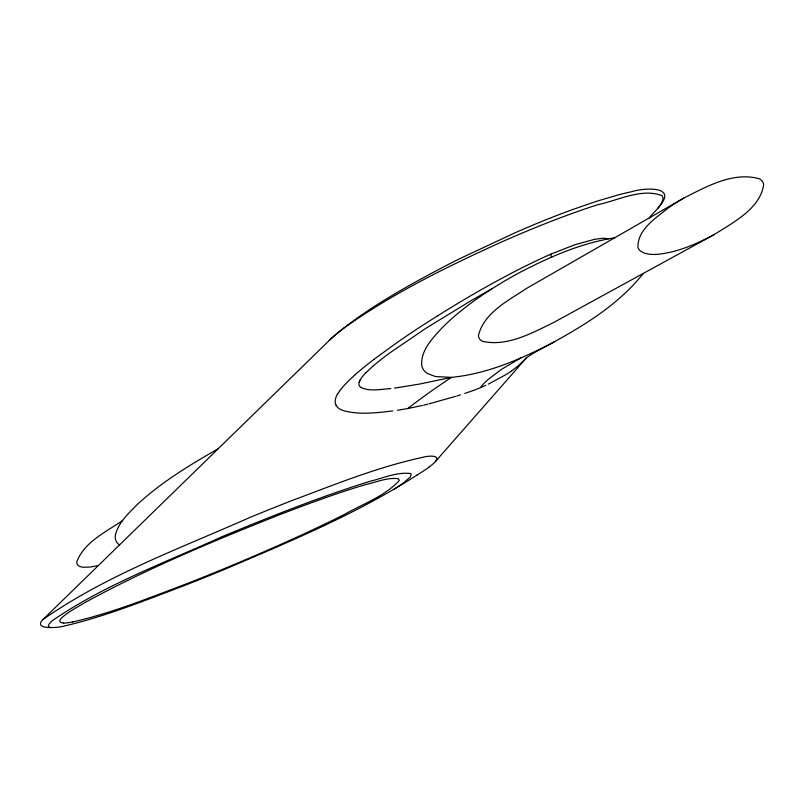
<?xml version="1.0" encoding="UTF-8"?>
<svg xmlns="http://www.w3.org/2000/svg" width="804" height="804" viewBox="0 0 804 804"><rect width="100%" height="100%" fill="white"/><g stroke="black" fill="none" stroke-linecap="round" stroke-linejoin="round"><path stroke-width="1.21" d="M359.217 382.161L359.991 380.302M337.801 393.819L339.499 391.216M643.29 273.43C615.834 308.093 576.026 330.293 537.665 350.815L534.087 352.825A21.135 4.141 -28.9 0 0 527.826 356.845L526.67 357.679M649.371 217.864C653.893 211.442 662.064 206.397 663.099 198.045L662.114 195.714C641.662 187.704 617.964 200.538 597.694 204.739C564.941 215.251 532.992 228.125 501.525 242.004C447.727 266.446 394.171 292.535 345.81 326.756A81.013 15.879 -28.9 0 0 329.318 340.363M428.924 467.174A26.22 5.136 -28.9 0 0 435.416 461.586C441.175 454.431 427.366 456.019 423.758 457.094C378.332 466.792 335.067 484.43 291.701 500.681A784.614 153.745 -28.9 0 0 250.064 517.374C179.945 548.509 106.249 575.272 43.054 619.462A24.552 4.814 -28.9 0 0 41.406 621.271C35.688 629.844 57.948 627.492 61.928 626.577C104.118 617.03 144.398 600.658 184.769 585.412A740.645 145.122 -28.9 0 0 225.713 568.91C291.028 541.062 357.076 513.575 417.025 475.084M657.873 208.176L658.466 207.492A100.922 19.778 -28.9 0 0 660.174 205.382C677.179 184.96 641.964 188.166 631.492 191.754A236.034 46.25 -28.9 0 0 618.457 194.849L597.07 201.131L572.739 209.492A311.972 61.124 -28.9 0 0 515.977 232.356L459.396 258.848A239.612 46.954 -28.9 0 0 444.893 266.214C407.95 285.742 370.966 306.022 338.323 332.343M435.366 461.607L526.489 357.82M526.278 357.981L520.721 363.508M366.001 372.634L372.855 366.252M43.054 619.462L329.911 339.831A101.676 19.919 -28.9 0 1 338.333 332.343M354.594 375.237L350.685 378.845A124.278 24.351 -28.9 0 0 339.469 391.236M397.498 410.261L407.759 408.553L409.859 406.914A227.009 44.481 -28.9 0 1 435.396 388.211L451.406 377.367C488.088 373.8 522.419 358.443 554.79 341.62M373.78 359.499L396.603 342.866A243.411 47.697 -28.9 0 1 423.678 324.685L437.557 315.821M511.535 370.935L511.515 370.945A29.426 5.769 -28.9 0 1 506.681 374.222L488.269 384.181M614.557 237.863C581.604 242.949 550.579 256.577 521.153 271.762A85.113 16.673 -28.9 0 0 501.706 282.737L491.726 288.907A97.857 19.175 -28.9 0 0 472.983 301.691C462.199 309.55 451.818 318.032 442.411 327.519C432.743 338.092 420.552 350.192 421.748 365.589A301.249 59.034 -28.9 0 0 427.668 373.619L435.416 376.543L451.406 377.367L420.04 383.97L394.573 388.141M122.63 520.489C106.068 531.946 83.978 542.067 76.722 562.066A104.028 20.381 -28.9 0 0 83.254 567.252L90.621 567.011L98.389 565.514M218.175 448.743C189.734 465.054 161.353 482.169 137.213 504.56C128.6 513.274 118.61 522.329 115.485 534.64A209.703 41.094 -28.9 0 0 119.595 544.851M471.395 300.465L426.401 327.962L390.02 352.745A118.52 23.226 -28.9 0 0 372.775 366.272M471.405 300.455L492.219 288.596M683.913 198.015L526.54 288.425C508.409 300.475 483.747 312.897 478.4 335.67A167.081 32.743 -28.9 0 0 482.42 341.318C507.404 346.946 532.037 332.956 553.966 322.344L713.671 234.879C732.293 222.989 760.524 208.668 763.659 184.498A200.859 39.356 -28.9 0 0 759.579 178.86C733.409 171.312 706.766 186.488 683.913 198.015A45.788 8.975 -28.9 0 0 667.471 208.578C655.2 218.537 637.471 229.753 637.954 247.31A201.251 39.436 -28.9 0 0 641.14 251.511L644.818 253.29L649.521 254.235A159.574 31.266 -28.9 0 0 658.014 254.265C677.742 252.235 696.314 244.074 713.671 234.879M520.57 358.071L501.475 369.358L487.827 379.699A52.27 10.241 -28.9 0 0 481.465 386.302L480.591 387.578A62.008 12.15 -28.9 0 0 484.762 385.779L485.716 385.357M437.637 315.831A230.426 45.155 -28.9 0 1 494.912 282.043L508.56 274.747A164.78 32.291 -28.9 0 1 524.57 266.516L532.419 262.667A139.514 27.336 -28.9 0 1 537.585 260.194L544.388 257.039A124.138 24.321 -28.9 0 1 550.991 254.084L574.84 244.748L594.488 239.351M464.802 393.447L470.993 391.297A69.445 13.608 -28.9 0 0 480.571 387.608M460.481 394.854L457.164 395.9M456.049 396.251L429.155 403.799M427.919 404.111L423.577 405.176M422.331 405.467L407.759 408.553M72.611 621.974C112.138 613.03 149.845 597.593 187.664 583.372A694.555 136.097 -28.9 0 0 221.371 569.815C262.546 552.79 303.389 534.871 343.298 515.042C362.091 504.229 384.302 496.661 399.276 480.571L398.523 478.752C387.729 477.184 377.026 481.988 366.614 484.299C336.866 493.063 307.801 503.927 278.867 515.022C213.01 541.162 147.373 568.498 85.093 602.447C84.259 603.412 48.25 621.974 63.687 623.05M594.789 239.29L602.91 238.265L608.899 238.647M392.744 410.934C376.734 412.784 360.112 414.964 344.283 410.884A268.114 52.531 -28.9 0 1 338.032 407.799L335.982 405.276M390.865 388.603C381.106 389.116 369.94 391.849 360.885 387.478M551.906 256.989L550.77 255.34A54.853 10.753 -28.9 0 1 550.991 254.084M50.461 627.421A38.27 7.497 -28.9 0 1 48.34 625.904L49.054 624.125A21.266 4.171 -28.9 0 1 52.572 620.487C104.57 584.809 164.659 562.77 221.763 536.821C270.405 516.61 319.419 497.053 369.739 481.365C383.026 478.239 396.613 471.847 410.442 473.516L411.236 474.32L410.352 476.953L403.196 483.184A38.642 7.568 -28.9 0 1 394 489.194M72.682 621.924A96.42 18.894 -28.9 0 1 63.596 623.11M354.534 375.257A160.318 31.416 -28.9 0 1 373.83 359.488M336.172 405.166A150.237 29.436 -28.9 0 1 337.549 393.94M360.996 387.407A95.083 18.633 -28.9 0 1 359.066 382.232M359.971 380.312A74.511 14.603 -28.9 0 1 366.011 372.624M520.61 363.549A46.019 9.015 -28.9 0 1 511.756 370.835M429.034 467.154A43.316 8.482 -28.9 0 1 416.985 475.084"/></g></svg>
